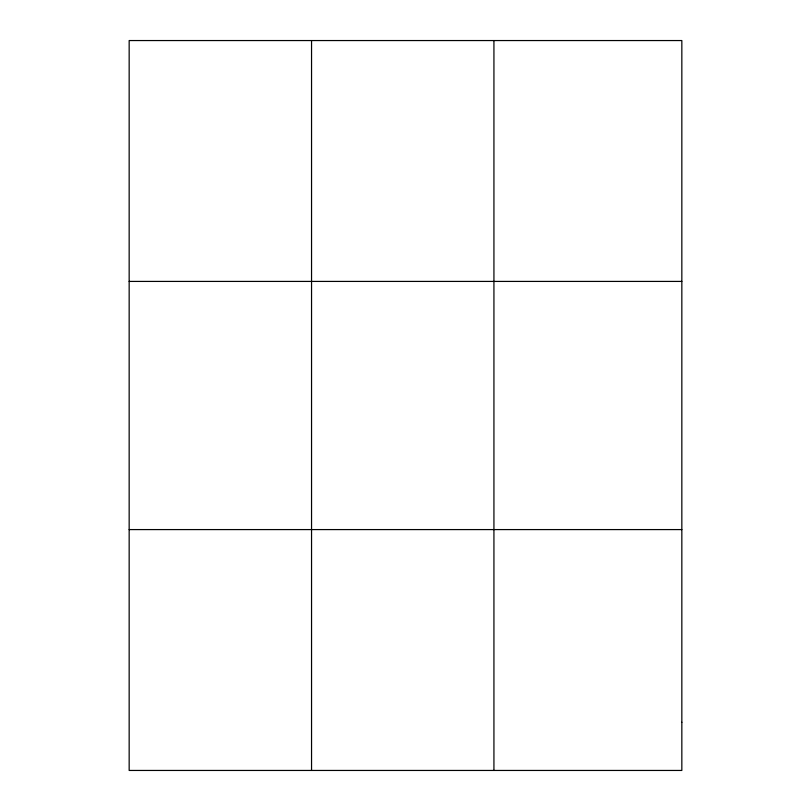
<?xml version="1.0" encoding="UTF-8"?>
<svg xmlns="http://www.w3.org/2000/svg" width="811" height="811" viewBox="0 0 811 811"><rect width="100%" height="100%" fill="white"/><g stroke="black" fill="none" stroke-linecap="round" stroke-linejoin="round"><path stroke-width="1.22" d="M311.546 770.45L311.546 40.55M493.929 770.45L493.929 40.55M129.162 281.417L681.838 281.417M129.162 529.583L681.838 529.583M681.838 722.277L681.838 770.45L129.162 770.45L129.162 40.55L681.838 40.55L681.838 722.277"/></g></svg>
